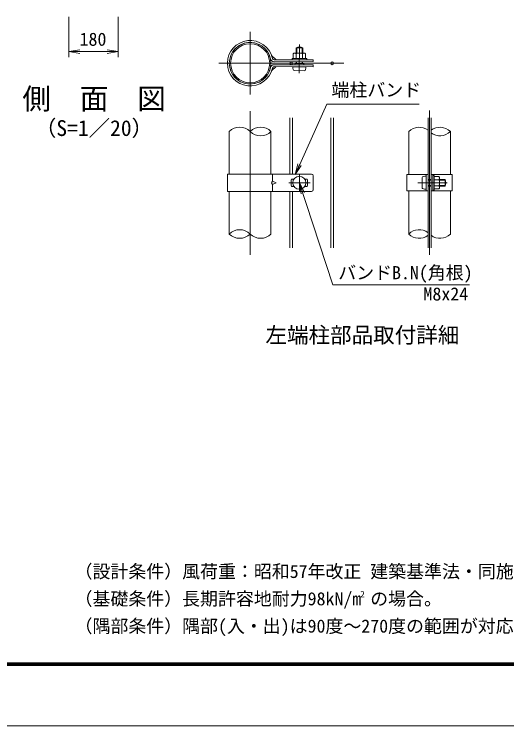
# Model space of a CAD drawing. Units: millimetres, scale not verified. Extents: x -4200 to 4200, y -2970 to 2970.
# Drawn here: x -593 to 1209, y -2970 to -366 of the extents above; entities that cross this region are included whole.
import ezdxf
from ezdxf.enums import TextEntityAlignment as Align

# ---------------------------------------------------------------- set-up
doc = ezdxf.new("R2010")
doc.units = ezdxf.units.MM
doc.header["$LTSCALE"] = 20
doc.linetypes.add('USER1', pattern=[50.8, 31.75, -6.35, 6.35, -6.35])
for name, color, linetype, lineweight in [('0-0_D-TTL-TXT', 7, 'Continuous', 18), ('0-1_D-STR1', 1, 'Continuous', 18), ('0-2_D-BMK', 2, 'USER1', 13), ('0-3_D-STR-DIM', 7, 'Continuous', 9), ('0-4_D-STR2', 7, 'Continuous', 9), ('0-8_D-STR3', 3, 'Continuous', 13), ('0-9_D-STR-TXT', 7, 'Continuous', 9), ('0-C_0', 7, 'Continuous', 9), ('0-F_D-TTL', 7, 'Continuous', 9)]:
    doc.layers.add(name, color=color, linetype=linetype, lineweight=lineweight)
doc.styles.add('ＭＳ ゴシック', font='')
doc.styles.get('ＭＳ ゴシック').set_extended_font_data('MS Gothic')

# ---------------------------------------------------------------- blocks, each defined once
blk = doc.blocks.new('_Open')
at = {"layer": '0-C_0'}
blk.add_line((-20, 3.33), (0, 0), dxfattribs=at)
blk.add_lwpolyline([(-20, -3.33), (0, 0), (-20, 0)], dxfattribs=at)

msp = doc.modelspace()

# ---------------------------------------------------------------- linework, layer by layer
at = {"layer": '0-1_D-STR1'}
for p, q in [((193.81, -795.33), (193.81, -951.33)), ((346.21, -951.33), (346.21, -795.33)), ((850.23, -795.33), (850.23, -952.83)), ((1002.63, -952.83), (1002.63, -795.33)), ((193.81, -1014.33), (193.81, -1170.33)), ((346.21, -1170.33), (346.21, -1014.33)), ((850.23, -1012.83), (850.23, -1170.33)), ((1002.63, -1170.33), (1002.63, -1012.83))]:
    msp.add_line(p, q, dxfattribs=at)
for radius in [76.2, 71.4]:
    msp.add_circle((270.01, -545.33), radius, dxfattribs=at)
at = {"layer": '0-2_D-BMK'}
for p, q in [((270.01, -431.03), (270.01, -659.63)), ((449.9, -581.12), (450.41, -476.65)), ((612.91, -545.33), (155.71, -545.33)), ((270.01, -1247.02), (270.01, -720.52)), ((926.43, -1247.02), (926.43, -718.65)), ((450.01, -952.83), (450.01, -1012.83)), ((411.01, -982.83), (489.01, -982.83)), ((883.17, -982.83), (990.39, -982.83))]:
    msp.add_line(p, q, dxfattribs=at)
at = {"layer": '0-3_D-STR-DIM'}
for p, q in [((-393.47, -376.02), (-393.47, -522.66)), ((-213.47, -376.02), (-213.47, -522.66)), ((-353.47, -502.66), (-253.47, -502.66))]:
    msp.add_line(p, q, dxfattribs=at)
for centre, start, end in [((231.91, -833.67), 45.18146, 134.81854), ((308.11, -833.67), 45.18146, 134.81854), ((888.33, -833.67), 52.7739, 134.81854), ((964.53, -833.67), 45.18146, 127.2261), ((308.11, -756.99), 225.18146, 314.81854), ((964.53, -756.99), 232.7739, 314.81854), ((231.91, -1208.67), 45.18146, 134.81854), ((231.91, -1131.99), 225.18146, 314.81854), ((308.11, -1131.99), 225.18146, 314.81854), ((888.33, -1208.67), 52.7739, 134.81854), ((888.33, -1131.99), 225.18146, 307.2261), ((964.53, -1131.99), 232.7739, 314.81854)]:
    msp.add_arc(centre, 54.05, start, end, dxfattribs=at)
at = {"layer": '0-4_D-STR2'}
for p, q in [((414.61, -951.33), (414.61, -745.33)), ((425.41, -951.33), (425.41, -745.33)), ((564.61, -1220.33), (564.61, -745.33)), ((575.41, -1220.33), (575.41, -745.33)), ((921.03, -1220.33), (921.03, -745.33)), ((931.83, -1220.33), (931.83, -745.33)), ((414.61, -1220.33), (414.61, -1014.33)), ((425.41, -1220.33), (425.41, -1014.33))]:
    msp.add_line(p, q, dxfattribs=at)
for centre in [(420.01, -545.33), (570.01, -545.33)]:
    msp.add_circle(centre, 5.4, dxfattribs=at)
at = {"layer": '0-8_D-STR3'}
for p, q in [((438.27, -508.28), (438.35, -489.02)), ((438.35, -489.02), (462.35, -489.14)), ((440.3, -508.28), (440.38, -488.06)), ((460.24, -508.28), (460.32, -488.16)), ((462.28, -508.28), (462.35, -489.14)), ((348.23, -517.27), (364.87, -532.99)), ((427.64, -527.78), (427.64, -510.38)), ((432.8, -508.28), (467.44, -508.28)), ((438.89, -527.78), (438.89, -510.38)), ((461.39, -527.78), (461.39, -510.38)), ((472.64, -527.78), (472.64, -510.38)), ((357.97, -533.03), (500.98, -532.34)), ((358.01, -539.93), (501.01, -539.24)), ((423.14, -527.78), (423.14, -532.58)), ((423.14, -532.58), (477.14, -532.58)), ((427.64, -527.78), (472.64, -527.78)), ((434.12, -546), (434.09, -551.1)), ((434.12, -546), (466.03, -546.16)), ((438.07, -546.02), (438.1, -539.54)), ((440.1, -546.03), (440.13, -539.53)), ((460.04, -546.13), (460.07, -539.43)), ((462.07, -546.14), (462.1, -539.42)), ((466.03, -546.16), (466, -551.26)), ((501.01, -532.34), (501.01, -539.24)), ((348.23, -573.39), (364.87, -557.67)), ((357.97, -557.63), (500.98, -558.32)), ((358.01, -550.73), (501.01, -551.43)), ((426.01, -557.96), (474.01, -558.19)), ((430.44, -572.38), (469.44, -572.57)), ((501.01, -558.33), (501.01, -551.43)), ((186.91, -951.33), (494.98, -951.33)), ((186.91, -951.33), (186.91, -1014.33)), ((351.71, -951.33), (351.71, -976.83)), ((500.98, -957.33), (500.98, -1008.33)), ((843.33, -952.83), (921.03, -952.83)), ((843.33, -952.83), (843.33, -1012.83)), ((899.73, -963.33), (899.73, -1002.33)), ((914.13, -1012.83), (914.13, -952.83)), ((914.13, -958.83), (914.13, -1006.83)), ((921.03, -1012.83), (921.03, -952.83)), ((931.83, -1012.83), (931.83, -952.83)), ((931.83, -952.83), (1009.53, -952.83)), ((938.73, -1012.83), (938.73, -952.83)), ((938.73, -955.83), (938.73, -1009.83)), ((943.53, -955.83), (938.73, -955.83)), ((943.53, -960.33), (943.53, -1005.33)), ((943.53, -960.33), (960.93, -960.33)), ((1009.53, -952.83), (1009.53, -1012.83)), ((351.71, -988.83), (351.71, -1014.33)), ((420.01, -972.33), (420.01, -993.33)), ((423.01, -969.33), (430.17, -969.33)), ((469.86, -969.33), (477.01, -969.33)), ((480.01, -972.33), (480.01, -993.33)), ((921.03, -970.83), (931.83, -970.83)), ((921.03, -972.86), (931.83, -972.86)), ((943.53, -971.58), (960.93, -971.58)), ((963.03, -965.5), (963.03, -1000.13)), ((963.03, -970.83), (983.13, -970.83)), ((963.03, -972.86), (984.1, -972.86)), ((983.13, -970.83), (983.13, -994.83)), ((186.91, -1014.33), (494.98, -1014.33)), ((423.01, -996.33), (430.17, -996.33)), ((469.86, -996.33), (477.01, -996.33)), ((843.33, -1012.83), (921.03, -1012.83)), ((921.03, -992.8), (931.83, -992.8)), ((921.03, -994.83), (931.83, -994.83)), ((931.83, -1012.83), (1009.53, -1012.83)), ((943.53, -994.08), (960.93, -994.08)), ((943.53, -1005.33), (960.93, -1005.33)), ((963.03, -992.8), (984.1, -992.8)), ((963.03, -994.83), (983.13, -994.83))]:
    msp.add_line(p, q, dxfattribs=at)
for points in [[(423.14, -527.78), (477.14, -527.78), (477.14, -532.58)], [(943.53, -955.83), (943.53, -1009.83), (938.73, -1009.83)]]:
    msp.add_lwpolyline(points, dxfattribs=at)
msp.add_lwpolyline([(364.87, -982.83), (351.71, -976.83), (348.23, -982.83), (351.71, -988.83)], close=True, dxfattribs=at)
msp.add_circle((450.01, -982.83), 24, dxfattribs=at)
for centre, radius, start, end in [((270.01, -545.33), 83.1, 12.31982, 347.68018), ((270.01, -545.33), 76.2, 12.31982, 347.68018), ((450.24, -511.58), 25.5, 61.65072, 117.79569), ((433.26, -516.82), 8.55, 48.83491, 131.16509), ((450.14, -539.47), 31.18, 68.85295, 111.14705), ((467.01, -516.82), 8.55, 48.86505, 131.13495), ((357.94, -526.13), 13.8, 192.31982, 270.27679), ((357.94, -526.13), 6.9, 192.31982, 270.27679), ((357.94, -564.53), 13.8, 89.72321, 167.68018), ((357.94, -564.53), 6.9, 89.72321, 167.68018), ((494.98, -957.33), 6, 0, 90), ((954.5, -965.96), 8.55, 318.83491, 41.16509), ((423.01, -972.33), 3, 90, 180), ((477.01, -972.33), 3, 0, 90), ((931.85, -982.83), 31.18, 338.85295, 21.14705), ((960.63, -982.83), 25.5, 331.92751, 28.07249), ((423.01, -993.33), 3, 180, 270), ((477.01, -993.33), 3, 270, 0), ((494.98, -1008.33), 6, 270, 0), ((954.49, -999.71), 8.55, 318.86505, 41.13495)]:
    msp.add_arc(centre, radius, start, end, dxfattribs=at)
for centre, major_axis, start_param, end_param in [((430.51, -557.98), (0.07, 14.4), 1.5707963, 3.1415927), ((469.51, -558.17), (0.07, 14.4), 3.1415927, 4.712389), ((914.13, -963.33), (14.4, 0), 1.5707963, 3.1415927), ((914.13, -1002.33), (14.4, 0), 3.1415927, 4.712389)]:
    msp.add_ellipse(centre, major_axis=major_axis, ratio=0.3125, start_param=start_param, end_param=end_param, dxfattribs=at)
at = {"layer": '0-9_D-STR-TXT'}
for points in [[(888.47, -695.52), (550.46, -695.52), (435.5, -951.22)], [(1072.26, -1356.35), (572.12, -1356.35), (450.63, -984.73)]]:
    msp.add_lwpolyline(points, dxfattribs=at)
at = {"layer": '0-F_D-TTL', "color": 2, "lineweight": 18}
msp.add_lwpolyline([(-4200, 2970), (4200, 2970), (4200, -2970), (-4200, -2970)], close=True, dxfattribs=at)
at = {"layer": '0-F_D-TTL'}
for points in [[(-3930, 2750), (3930, 2750), (3930, -2750), (-3930, -2750)], [(-3927.5, 2747.5), (3927.5, 2747.5), (3927.5, -2747.5), (-3927.5, -2747.5)], [(-3925, 2745), (3925, 2745), (3925, -2745), (-3925, -2745)], [(-3922.5, 2742.5), (3922.5, 2742.5), (3922.5, -2742.5), (-3922.5, -2742.5)], [(-3920, 2740), (3920, 2740), (3920, -2740), (-3920, -2740)]]:
    msp.add_lwpolyline(points, close=True, dxfattribs=at)

# ---------------------------------------------------------------- block references
at = {"layer": '0-3_D-STR-DIM', "xscale": 2, "yscale": 2, "rotation": 180}
msp.add_blockref('_Open', (-393.47, -502.66), dxfattribs=at)
at = {"layer": '0-3_D-STR-DIM', "xscale": 2, "yscale": 2}
msp.add_blockref('_Open', (-213.47, -502.66), dxfattribs=at)
at = {"layer": '0-9_D-STR-TXT', "xscale": 2, "yscale": 2}
for p, rotation in [((434.68, -953.04), 245.79158), ((450.01, -982.83), 108.10319)]:
    msp.add_blockref('_Open', p, dxfattribs=dict(at, rotation=rotation))

# ---------------------------------------------------------------- texts
at = {"layer": '0-0_D-TTL-TXT', "style": 'ＭＳ ゴシック'}
for s, height, p in [('側\u3000面\u3000図', 76.98, (-563.37, -736.95)), ('（S=1／20）', 57.77, (-517.89, -828.93)), ('左端柱部品取付詳細', 57.77, (326.01, -1586.25)), ('（設計条件）風荷重：昭和57年改正 建築基準法・同施行令に基づく風圧力に準拠。', 48.09, (-372.45, -2443.6)), ('（基礎条件）長期許容地耐力98kN/m の場合。', 48.09, (-372.45, -2543.6)), ('2', 24.05, (673.02, -2507.79)), ('（隅部条件）隅部(入・出)は90度～270度の範囲が対応可能です。', 48.09, (-372.45, -2643.6))]:
    msp.add_text(s, height=height, dxfattribs=at).set_placement(p, align=Align.BOTTOM_LEFT)
at = {"layer": '0-3_D-STR-DIM', "style": 'ＭＳ ゴシック'}
msp.add_text('180', height=48.09, dxfattribs=at).set_placement((-354.12, -495.91), align=Align.BOTTOM_LEFT)
at = {"layer": '0-9_D-STR-TXT', "style": 'ＭＳ ゴシック'}
for s, p in [('端柱バンド', (567.65, -681.41)), ('バンドB.N(角根)', (592.4, -1350.33)), ('M8x24', (904.27, -1428.07))]:
    msp.add_text(s, height=48.09, dxfattribs=at).set_placement(p, align=Align.BOTTOM_LEFT)

doc.saveas('drawing.dxf')
